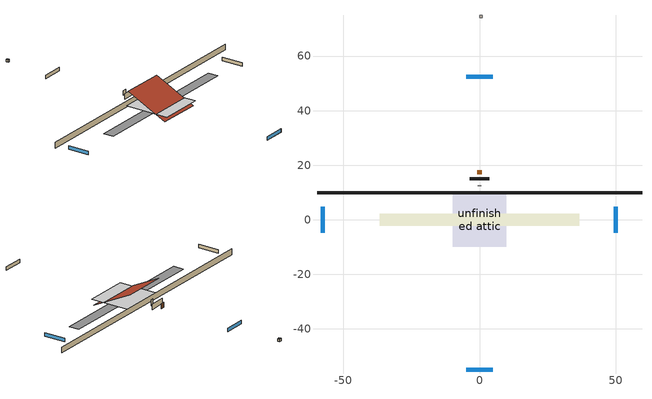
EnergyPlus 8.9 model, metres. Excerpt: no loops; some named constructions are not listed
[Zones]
living
 floor foundation (SlabConstruction): -36.58,-2.22 -36.58,2.22 36.58,2.22 36.58,-2.22 z0
 wall outside (WallConstruction): 59.55,10 -59.55,10 z0:2.44
 wall outside (RimJoistConstruction): 3.66,15 -3.66,15 z0:2.29
 wall outside (AdiabaticWallConstruction 1): 0.91,17.5 -0.91,17.5 z0:2.03
 wall outside (AdiabaticWallConstruction): 50,-4.8 50,4.8 / 4.8,52.5 -4.8,52.5 / -4.8,-55 4.8,-55 / -57.5,4.8 -57.5,-4.8 z0:1.53
 wall to unfinished attic (WallConstruction 1 Reversed): -0.61,12.5 0.61,12.5 z0:2.44
 window (WindowConstruction 2): 50,-4.8 50,4.8 z0:1.52
 window (WindowConstruction): 4.8,52.5 -4.8,52.5 z0:1.52
 window (WindowConstruction 1): -4.8,-55 4.8,-55 z0:1.52
 window (WindowConstruction 3): -57.5,4.8 -57.5,-4.8 z0:1.52
 door (Door): 0.91,17.5 -0.91,17.5 z0:2.03
res ds_1 ret air zone
 floor adiabatic (AdiabaticConst): 0,74 0,75 1,75 1,74 z0
 wall adiabatic (AdiabaticConst): 0,75 0,74 1,74 1,75 0,75 z0:1
 ceiling adiabatic (AdiabaticConst): 1,74 1,75 0,75 0,74 z1
unfinished attic
 floor to living (FloorConstruction): -9.88,-9.88 -9.88,9.88 9.88,9.88 9.88,-9.88 z0.5
 roof outside (RoofConstruction): 9.88,-8.83,-1.73 9.88,8.83,7.1 -9.88,8.83,7.1 -9.88,-8.83,-1.73
[Schedule:Day:Interval]
residential refrigerator allday10: No, 01:00, 0.679562, 02:00, 0.662573, 03:00, 0.645584, 04:00, 0.628595, 06:00, 0.611606, 07:00, 0.645584, 08:00, 0.679562, 10:00, 0.696551, 12:00, 0.679562, 15:00, 0.71354, 16:00, 0.696551, 17:00, 0.747518, 18:00, 0.815474, 19:00, 0.849453, 20:00, 0.815474, 21:00, 0.798485, 22:00, 0.781496, 23:00, 0.747518, 24:00, 0.696551
residential refrigerator allday11: No, 01:00, 0.675182, 02:00, 0.658303, 03:00, 0.641423, 04:00, 0.624544, 06:00, 0.607664, 07:00, 0.641423, 08:00, 0.675182, 10:00, 0.692062, 12:00, 0.675182, 15:00, 0.708942, 16:00, 0.692062, 17:00, 0.742701, 18:00, 0.810219, 19:00, 0.843978, 20:00, 0.810219, 21:00, 0.793339, 22:00, 0.77646, 23:00, 0.742701, 24:00, 0.692062
residential refrigerator allday12: No, 01:00, 0.610949, 02:00, 0.595675, 03:00, 0.580401, 04:00, 0.565128, 06:00, 0.549854, 07:00, 0.580401, 08:00, 0.610949, 10:00, 0.626223, 12:00, 0.610949, 15:00, 0.641496, 16:00, 0.626223, 17:00, 0.672044, 18:00, 0.733139, 19:00, 0.763686, 20:00, 0.733139, 21:00, 0.717865, 22:00, 0.702591, 23:00, 0.672044, 24:00, 0.626223
residential refrigerator allday9: No, 01:00, 0.8, 02:00, 0.78, 03:00, 0.76, 04:00, 0.74, 06:00, 0.72, 07:00, 0.76, 08:00, 0.8, 10:00, 0.82, 12:00, 0.8, 15:00, 0.84, 16:00, 0.82, 17:00, 0.88, 18:00, 0.96, 19:00, 1, 20:00, 0.96, 21:00, 0.94, 22:00, 0.92, 23:00, 0.88, 24:00, 0.82
Schedule Day 1; Schedule Day 2; Schedule Day 3; Schedule Day 4; Schedule Day 8; Window shading schedule allday1; Window shading schedule allday1 1; Window shading schedule allday1 2; Window shading schedule allday1 3; Window shading schedule allday11; Window shading schedule allday11 1; Window shading schedule allday11 2; Window shading schedule allday11 3; Window shading schedule allday12; Window shading schedule allday12 1; Window shading schedule allday12 2; Window shading schedule allday12 3; Window shading schedule allday2; Window shading schedule allday2 1; Window shading schedule allday2 2; Window shading schedule allday2 3; Window shading schedule allday3; Window shading schedule allday3 1; Window shading schedule allday3 2; Window shading schedule allday3 3; Window shading schedule allday4; Window shading schedule allday4 1; Window shading schedule allday4 2; Window shading schedule allday4 3: No, 24:00, 0
Window shading schedule allday10; Window shading schedule allday10 1; Window shading schedule allday10 2; Window shading schedule allday10 3; Window shading schedule allday5; Window shading schedule allday5 1; Window shading schedule allday5 2; Window shading schedule allday5 3; Window shading schedule allday6; Window shading schedule allday6 1; Window shading schedule allday6 2; Window shading schedule allday6 3; Window shading schedule allday7; Window shading schedule allday7 1; Window shading schedule allday7 2; Window shading schedule allday7 3; Window shading schedule allday8; Window shading schedule allday8 1; Window shading schedule allday8 2; Window shading schedule allday8 3; Window shading schedule allday9; Window shading schedule allday9 1; Window shading schedule allday9 2; Window shading schedule allday9 3: No, 24:00, 1
[Schedule:Week:Daily]
residential refrigerator Week Rule - Sep2-Sep29: residential refrigerator allday9, residential refrigerator allday9, residential refrigerator allday9, residential refrigerator allday9, residential refrigerator allday9, residential refrigerator allday9, residential refrigerator allday9, Schedule Day 8, Schedule Day 8, Schedule Day 8, Schedule Day 8, Schedule Day 8
residential refrigerator Week Rule - Sep30-Oct6: residential refrigerator allday9, residential refrigerator allday10, residential refrigerator allday10, residential refrigerator allday10, residential refrigerator allday10, residential refrigerator allday10, residential refrigerator allday10, Schedule Day 8, Schedule Day 8, Schedule Day 8, Schedule Day 8, Schedule Day 8
residential refrigerator Week Rule - Oct7-Oct27: residential refrigerator allday10, residential refrigerator allday10, residential refrigerator allday10, residential refrigerator allday10, residential refrigerator allday10, residential refrigerator allday10, residential refrigerator allday10, Schedule Day 8, Schedule Day 8, Schedule Day 8, Schedule Day 8, Schedule Day 8
residential refrigerator Week Rule - Oct28-Nov3: residential refrigerator allday10, residential refrigerator allday10, residential refrigerator allday10, residential refrigerator allday10, residential refrigerator allday11, residential refrigerator allday11, residential refrigerator allday11, Schedule Day 8, Schedule Day 8, Schedule Day 8, Schedule Day 8, Schedule Day 8
residential refrigerator Week Rule - Nov4-Nov24: residential refrigerator allday11, residential refrigerator allday11, residential refrigerator allday11, residential refrigerator allday11, residential refrigerator allday11, residential refrigerator allday11, residential refrigerator allday11, Schedule Day 8, Schedule Day 8, Schedule Day 8, Schedule Day 8, Schedule Day 8
residential refrigerator Week Rule - Nov25-Dec1: residential refrigerator allday11, residential refrigerator allday11, residential refrigerator allday11, residential refrigerator allday11, residential refrigerator allday11, residential refrigerator allday11, residential refrigerator allday12, Schedule Day 8, Schedule Day 8, Schedule Day 8, Schedule Day 8, Schedule Day 8
residential refrigerator Week Rule - Dec2-Dec31: residential refrigerator allday12, residential refrigerator allday12, residential refrigerator allday12, residential refrigerator allday12, residential refrigerator allday12, residential refrigerator allday12, residential refrigerator allday12, Schedule Day 8, Schedule Day 8, Schedule Day 8, Schedule Day 8, Schedule Day 8
Window shading schedule Week Rule - Jan1-Jan6: Schedule Day 1, Window shading schedule allday1, Window shading schedule allday1, Window shading schedule allday1, Window shading schedule allday1, Window shading schedule allday1, Window shading schedule allday1, Schedule Day 1, Schedule Day 1, Schedule Day 1, Schedule Day 1, Schedule Day 1
Window shading schedule Week Rule - Jan7-Jan27: Window shading schedule allday1, Window shading schedule allday1, Window shading schedule allday1, Window shading schedule allday1, Window shading schedule allday1, Window shading schedule allday1, Window shading schedule allday1, Schedule Day 1, Schedule Day 1, Schedule Day 1, Schedule Day 1, Schedule Day 1
Window shading schedule Week Rule - Jan28-Feb3: Window shading schedule allday1, Window shading schedule allday1, Window shading schedule allday1, Window shading schedule allday1, Window shading schedule allday2, Window shading schedule allday2, Window shading schedule allday2, Schedule Day 1, Schedule Day 1, Schedule Day 1, Schedule Day 1, Schedule Day 1
Window shading schedule Week Rule - Feb4-Feb24: Window shading schedule allday2, Window shading schedule allday2, Window shading schedule allday2, Window shading schedule allday2, Window shading schedule allday2, Window shading schedule allday2, Window shading schedule allday2, Schedule Day 1, Schedule Day 1, Schedule Day 1, Schedule Day 1, Schedule Day 1
Window shading schedule Week Rule - Feb25-Mar3: Window shading schedule allday2, Window shading schedule allday2, Window shading schedule allday2, Window shading schedule allday2, Window shading schedule allday3, Window shading schedule allday3, Window shading schedule allday3, Schedule Day 1, Schedule Day 1, Schedule Day 1, Schedule Day 1, Schedule Day 1
Window shading schedule Week Rule - Mar4-Mar31: Window shading schedule allday3, Window shading schedule allday3, Window shading schedule allday3, Window shading schedule allday3, Window shading schedule allday3, Window shading schedule allday3, Window shading schedule allday3, Schedule Day 1, Schedule Day 1, Schedule Day 1, Schedule Day 1, Schedule Day 1
Window shading schedule Week Rule - Apr1-Apr28: Window shading schedule allday4, Window shading schedule allday4, Window shading schedule allday4, Window shading schedule allday4, Window shading schedule allday4, Window shading schedule allday4, Window shading schedule allday4, Schedule Day 1, Schedule Day 1, Schedule Day 1, Schedule Day 1, Schedule Day 1
Window shading schedule Week Rule - Apr29-May5: Window shading schedule allday4, Window shading schedule allday4, Window shading schedule allday5, Window shading schedule allday5, Window shading schedule allday5, Window shading schedule allday5, Window shading schedule allday5, Schedule Day 1, Schedule Day 1, Schedule Day 1, Schedule Day 1, Schedule Day 1
Window shading schedule Week Rule - May6-May26: Window shading schedule allday5, Window shading schedule allday5, Window shading schedule allday5, Window shading schedule allday5, Window shading schedule allday5, Window shading schedule allday5, Window shading schedule allday5, Schedule Day 1, Schedule Day 1, Schedule Day 1, Schedule Day 1, Schedule Day 1
Window shading schedule Week Rule - May27-Jun2: Window shading schedule allday5, Window shading schedule allday5, Window shading schedule allday5, Window shading schedule allday5, Window shading schedule allday5, Window shading schedule allday6, Window shading schedule allday6, Schedule Day 1, Schedule Day 1, Schedule Day 1, Schedule Day 1, Schedule Day 1
Window shading schedule Week Rule - Jun3-Jun30: Window shading schedule allday6, Window shading schedule allday6, Window shading schedule allday6, Window shading schedule allday6, Window shading schedule allday6, Window shading schedule allday6, Window shading schedule allday6, Schedule Day 1, Schedule Day 1, Schedule Day 1, Schedule Day 1, Schedule Day 1
Window shading schedule Week Rule - Jul1-Jul28: Window shading schedule allday7, Window shading schedule allday7, Window shading schedule allday7, Window shading schedule allday7, Window shading schedule allday7, Window shading schedule allday7, Window shading schedule allday7, Schedule Day 1, Schedule Day 1, Schedule Day 1, Schedule Day 1, Schedule Day 1
Window shading schedule Week Rule - Jul29-Aug4: Window shading schedule allday7, Window shading schedule allday7, Window shading schedule allday7, Window shading schedule allday8, Window shading schedule allday8, Window shading schedule allday8, Window shading schedule allday8, Schedule Day 1, Schedule Day 1, Schedule Day 1, Schedule Day 1, Schedule Day 1
Window shading schedule Week Rule - Aug5-Aug25: Window shading schedule allday8, Window shading schedule allday8, Window shading schedule allday8, Window shading schedule allday8, Window shading schedule allday8, Window shading schedule allday8, Window shading schedule allday8, Schedule Day 1, Schedule Day 1, Schedule Day 1, Schedule Day 1, Schedule Day 1
Window shading schedule Week Rule - Aug26-Sep1: Window shading schedule allday8, Window shading schedule allday8, Window shading schedule allday8, Window shading schedule allday8, Window shading schedule allday8, Window shading schedule allday8, Window shading schedule allday9, Schedule Day 1, Schedule Day 1, Schedule Day 1, Schedule Day 1, Schedule Day 1
Window shading schedule Week Rule - Sep2-Sep29: Window shading schedule allday9, Window shading schedule allday9, Window shading schedule allday9, Window shading schedule allday9, Window shading schedule allday9, Window shading schedule allday9, Window shading schedule allday9, Schedule Day 1, Schedule Day 1, Schedule Day 1, Schedule Day 1, Schedule Day 1
Window shading schedule Week Rule - Sep30-Oct6: Window shading schedule allday9, Window shading schedule allday10, Window shading schedule allday10, Window shading schedule allday10, Window shading schedule allday10, Window shading schedule allday10, Window shading schedule allday10, Schedule Day 1, Schedule Day 1, Schedule Day 1, Schedule Day 1, Schedule Day 1
Window shading schedule Week Rule - Oct7-Oct27: Window shading schedule allday10, Window shading schedule allday10, Window shading schedule allday10, Window shading schedule allday10, Window shading schedule allday10, Window shading schedule allday10, Window shading schedule allday10, Schedule Day 1, Schedule Day 1, Schedule Day 1, Schedule Day 1, Schedule Day 1
Window shading schedule Week Rule - Oct28-Nov3: Window shading schedule allday10, Window shading schedule allday10, Window shading schedule allday10, Window shading schedule allday10, Window shading schedule allday11, Window shading schedule allday11, Window shading schedule allday11, Schedule Day 1, Schedule Day 1, Schedule Day 1, Schedule Day 1, Schedule Day 1
Window shading schedule Week Rule - Nov4-Nov24: Window shading schedule allday11, Window shading schedule allday11, Window shading schedule allday11, Window shading schedule allday11, Window shading schedule allday11, Window shading schedule allday11, Window shading schedule allday11, Schedule Day 1, Schedule Day 1, Schedule Day 1, Schedule Day 1, Schedule Day 1
Window shading schedule Week Rule - Nov25-Dec1: Window shading schedule allday11, Window shading schedule allday11, Window shading schedule allday11, Window shading schedule allday11, Window shading schedule allday11, Window shading schedule allday11, Window shading schedule allday12, Schedule Day 1, Schedule Day 1, Schedule Day 1, Schedule Day 1, Schedule Day 1
Window shading schedule Week Rule - Dec2-Dec31: Window shading schedule allday12, Window shading schedule allday12, Window shading schedule allday12, Window shading schedule allday12, Window shading schedule allday12, Window shading schedule allday12, Window shading schedule allday12, Schedule Day 1, Schedule Day 1, Schedule Day 1, Schedule Day 1, Schedule Day 1
Window shading schedule 1 Week Rule - Jan1-Jan6: Schedule Day 2, Window shading schedule allday1 1, Window shading schedule allday1 1, Window shading schedule allday1 1, Window shading schedule allday1 1, Window shading schedule allday1 1, Window shading schedule allday1 1, Schedule Day 2, Schedule Day 2, Schedule Day 2, Schedule Day 2, Schedule Day 2
Window shading schedule 1 Week Rule - Jan7-Jan27: Window shading schedule allday1 1, Window shading schedule allday1 1, Window shading schedule allday1 1, Window shading schedule allday1 1, Window shading schedule allday1 1, Window shading schedule allday1 1, Window shading schedule allday1 1, Schedule Day 2, Schedule Day 2, Schedule Day 2, Schedule Day 2, Schedule Day 2
Window shading schedule 1 Week Rule - Jan28-Feb3: Window shading schedule allday1 1, Window shading schedule allday1 1, Window shading schedule allday1 1, Window shading schedule allday1 1, Window shading schedule allday2 1, Window shading schedule allday2 1, Window shading schedule allday2 1, Schedule Day 2, Schedule Day 2, Schedule Day 2, Schedule Day 2, Schedule Day 2
Window shading schedule 1 Week Rule - Feb4-Feb24: Window shading schedule allday2 1, Window shading schedule allday2 1, Window shading schedule allday2 1, Window shading schedule allday2 1, Window shading schedule allday2 1, Window shading schedule allday2 1, Window shading schedule allday2 1, Schedule Day 2, Schedule Day 2, Schedule Day 2, Schedule Day 2, Schedule Day 2
Window shading schedule 1 Week Rule - Feb25-Mar3: Window shading schedule allday2 1, Window shading schedule allday2 1, Window shading schedule allday2 1, Window shading schedule allday2 1, Window shading schedule allday3 1, Window shading schedule allday3 1, Window shading schedule allday3 1, Schedule Day 2, Schedule Day 2, Schedule Day 2, Schedule Day 2, Schedule Day 2
Window shading schedule 1 Week Rule - Mar4-Mar31: Window shading schedule allday3 1, Window shading schedule allday3 1, Window shading schedule allday3 1, Window shading schedule allday3 1, Window shading schedule allday3 1, Window shading schedule allday3 1, Window shading schedule allday3 1, Schedule Day 2, Schedule Day 2, Schedule Day 2, Schedule Day 2, Schedule Day 2
Window shading schedule 1 Week Rule - Apr1-Apr28: Window shading schedule allday4 1, Window shading schedule allday4 1, Window shading schedule allday4 1, Window shading schedule allday4 1, Window shading schedule allday4 1, Window shading schedule allday4 1, Window shading schedule allday4 1, Schedule Day 2, Schedule Day 2, Schedule Day 2, Schedule Day 2, Schedule Day 2
Window shading schedule 1 Week Rule - Apr29-May5: Window shading schedule allday4 1, Window shading schedule allday4 1, Window shading schedule allday5 1, Window shading schedule allday5 1, Window shading schedule allday5 1, Window shading schedule allday5 1, Window shading schedule allday5 1, Schedule Day 2, Schedule Day 2, Schedule Day 2, Schedule Day 2, Schedule Day 2
Window shading schedule 1 Week Rule - May6-May26: Window shading schedule allday5 1, Window shading schedule allday5 1, Window shading schedule allday5 1, Window shading schedule allday5 1, Window shading schedule allday5 1, Window shading schedule allday5 1, Window shading schedule allday5 1, Schedule Day 2, Schedule Day 2, Schedule Day 2, Schedule Day 2, Schedule Day 2
Window shading schedule 1 Week Rule - May27-Jun2: Window shading schedule allday5 1, Window shading schedule allday5 1, Window shading schedule allday5 1, Window shading schedule allday5 1, Window shading schedule allday5 1, Window shading schedule allday6 1, Window shading schedule allday6 1, Schedule Day 2, Schedule Day 2, Schedule Day 2, Schedule Day 2, Schedule Day 2
Window shading schedule 1 Week Rule - Jun3-Jun30: Window shading schedule allday6 1, Window shading schedule allday6 1, Window shading schedule allday6 1, Window shading schedule allday6 1, Window shading schedule allday6 1, Window shading schedule allday6 1, Window shading schedule allday6 1, Schedule Day 2, Schedule Day 2, Schedule Day 2, Schedule Day 2, Schedule Day 2
Window shading schedule 1 Week Rule - Jul1-Jul28: Window shading schedule allday7 1, Window shading schedule allday7 1, Window shading schedule allday7 1, Window shading schedule allday7 1, Window shading schedule allday7 1, Window shading schedule allday7 1, Window shading schedule allday7 1, Schedule Day 2, Schedule Day 2, Schedule Day 2, Schedule Day 2, Schedule Day 2
Window shading schedule 1 Week Rule - Jul29-Aug4: Window shading schedule allday7 1, Window shading schedule allday7 1, Window shading schedule allday7 1, Window shading schedule allday8 1, Window shading schedule allday8 1, Window shading schedule allday8 1, Window shading schedule allday8 1, Schedule Day 2, Schedule Day 2, Schedule Day 2, Schedule Day 2, Schedule Day 2
Window shading schedule 1 Week Rule - Aug5-Aug25: Window shading schedule allday8 1, Window shading schedule allday8 1, Window shading schedule allday8 1, Window shading schedule allday8 1, Window shading schedule allday8 1, Window shading schedule allday8 1, Window shading schedule allday8 1, Schedule Day 2, Schedule Day 2, Schedule Day 2, Schedule Day 2, Schedule Day 2
Window shading schedule 1 Week Rule - Aug26-Sep1: Window shading schedule allday8 1, Window shading schedule allday8 1, Window shading schedule allday8 1, Window shading schedule allday8 1, Window shading schedule allday8 1, Window shading schedule allday8 1, Window shading schedule allday9 1, Schedule Day 2, Schedule Day 2, Schedule Day 2, Schedule Day 2, Schedule Day 2
Window shading schedule 1 Week Rule - Sep2-Sep29: Window shading schedule allday9 1, Window shading schedule allday9 1, Window shading schedule allday9 1, Window shading schedule allday9 1, Window shading schedule allday9 1, Window shading schedule allday9 1, Window shading schedule allday9 1, Schedule Day 2, Schedule Day 2, Schedule Day 2, Schedule Day 2, Schedule Day 2
Window shading schedule 1 Week Rule - Sep30-Oct6: Window shading schedule allday9 1, Window shading schedule allday10 1, Window shading schedule allday10 1, Window shading schedule allday10 1, Window shading schedule allday10 1, Window shading schedule allday10 1, Window shading schedule allday10 1, Schedule Day 2, Schedule Day 2, Schedule Day 2, Schedule Day 2, Schedule Day 2
Window shading schedule 1 Week Rule - Oct7-Oct27: Window shading schedule allday10 1, Window shading schedule allday10 1, Window shading schedule allday10 1, Window shading schedule allday10 1, Window shading schedule allday10 1, Window shading schedule allday10 1, Window shading schedule allday10 1, Schedule Day 2, Schedule Day 2, Schedule Day 2, Schedule Day 2, Schedule Day 2
Window shading schedule 1 Week Rule - Oct28-Nov3: Window shading schedule allday10 1, Window shading schedule allday10 1, Window shading schedule allday10 1, Window shading schedule allday10 1, Window shading schedule allday11 1, Window shading schedule allday11 1, Window shading schedule allday11 1, Schedule Day 2, Schedule Day 2, Schedule Day 2, Schedule Day 2, Schedule Day 2
Window shading schedule 1 Week Rule - Nov4-Nov24: Window shading schedule allday11 1, Window shading schedule allday11 1, Window shading schedule allday11 1, Window shading schedule allday11 1, Window shading schedule allday11 1, Window shading schedule allday11 1, Window shading schedule allday11 1, Schedule Day 2, Schedule Day 2, Schedule Day 2, Schedule Day 2, Schedule Day 2
Window shading schedule 1 Week Rule - Nov25-Dec1: Window shading schedule allday11 1, Window shading schedule allday11 1, Window shading schedule allday11 1, Window shading schedule allday11 1, Window shading schedule allday11 1, Window shading schedule allday11 1, Window shading schedule allday12 1, Schedule Day 2, Schedule Day 2, Schedule Day 2, Schedule Day 2, Schedule Day 2
Window shading schedule 1 Week Rule - Dec2-Dec31: Window shading schedule allday12 1, Window shading schedule allday12 1, Window shading schedule allday12 1, Window shading schedule allday12 1, Window shading schedule allday12 1, Window shading schedule allday12 1, Window shading schedule allday12 1, Schedule Day 2, Schedule Day 2, Schedule Day 2, Schedule Day 2, Schedule Day 2
Window shading schedule 2 Week Rule - Jan1-Jan6: Schedule Day 3, Window shading schedule allday1 2, Window shading schedule allday1 2, Window shading schedule allday1 2, Window shading schedule allday1 2, Window shading schedule allday1 2, Window shading schedule allday1 2, Schedule Day 3, Schedule Day 3, Schedule Day 3, Schedule Day 3, Schedule Day 3
Window shading schedule 2 Week Rule - Jan7-Jan27: Window shading schedule allday1 2, Window shading schedule allday1 2, Window shading schedule allday1 2, Window shading schedule allday1 2, Window shading schedule allday1 2, Window shading schedule allday1 2, Window shading schedule allday1 2, Schedule Day 3, Schedule Day 3, Schedule Day 3, Schedule Day 3, Schedule Day 3
Window shading schedule 2 Week Rule - Jan28-Feb3: Window shading schedule allday1 2, Window shading schedule allday1 2, Window shading schedule allday1 2, Window shading schedule allday1 2, Window shading schedule allday2 2, Window shading schedule allday2 2, Window shading schedule allday2 2, Schedule Day 3, Schedule Day 3, Schedule Day 3, Schedule Day 3, Schedule Day 3
Window shading schedule 2 Week Rule - Feb4-Feb24: Window shading schedule allday2 2, Window shading schedule allday2 2, Window shading schedule allday2 2, Window shading schedule allday2 2, Window shading schedule allday2 2, Window shading schedule allday2 2, Window shading schedule allday2 2, Schedule Day 3, Schedule Day 3, Schedule Day 3, Schedule Day 3, Schedule Day 3
Window shading schedule 2 Week Rule - Feb25-Mar3: Window shading schedule allday2 2, Window shading schedule allday2 2, Window shading schedule allday2 2, Window shading schedule allday2 2, Window shading schedule allday3 2, Window shading schedule allday3 2, Window shading schedule allday3 2, Schedule Day 3, Schedule Day 3, Schedule Day 3, Schedule Day 3, Schedule Day 3
Window shading schedule 2 Week Rule - Mar4-Mar31: Window shading schedule allday3 2, Window shading schedule allday3 2, Window shading schedule allday3 2, Window shading schedule allday3 2, Window shading schedule allday3 2, Window shading schedule allday3 2, Window shading schedule allday3 2, Schedule Day 3, Schedule Day 3, Schedule Day 3, Schedule Day 3, Schedule Day 3
Window shading schedule 2 Week Rule - Apr1-Apr28: Window shading schedule allday4 2, Window shading schedule allday4 2, Window shading schedule allday4 2, Window shading schedule allday4 2, Window shading schedule allday4 2, Window shading schedule allday4 2, Window shading schedule allday4 2, Schedule Day 3, Schedule Day 3, Schedule Day 3, Schedule Day 3, Schedule Day 3
Window shading schedule 2 Week Rule - Apr29-May5: Window shading schedule allday4 2, Window shading schedule allday4 2, Window shading schedule allday5 2, Window shading schedule allday5 2, Window shading schedule allday5 2, Window shading schedule allday5 2, Window shading schedule allday5 2, Schedule Day 3, Schedule Day 3, Schedule Day 3, Schedule Day 3, Schedule Day 3
Window shading schedule 2 Week Rule - May6-May26: Window shading schedule allday5 2, Window shading schedule allday5 2, Window shading schedule allday5 2, Window shading schedule allday5 2, Window shading schedule allday5 2, Window shading schedule allday5 2, Window shading schedule allday5 2, Schedule Day 3, Schedule Day 3, Schedule Day 3, Schedule Day 3, Schedule Day 3
Window shading schedule 2 Week Rule - May27-Jun2: Window shading schedule allday5 2, Window shading schedule allday5 2, Window shading schedule allday5 2, Window shading schedule allday5 2, Window shading schedule allday5 2, Window shading schedule allday6 2, Window shading schedule allday6 2, Schedule Day 3, Schedule Day 3, Schedule Day 3, Schedule Day 3, Schedule Day 3
Window shading schedule 2 Week Rule - Jun3-Jun30: Window shading schedule allday6 2, Window shading schedule allday6 2, Window shading schedule allday6 2, Window shading schedule allday6 2, Window shading schedule allday6 2, Window shading schedule allday6 2, Window shading schedule allday6 2, Schedule Day 3, Schedule Day 3, Schedule Day 3, Schedule Day 3, Schedule Day 3
Window shading schedule 2 Week Rule - Jul1-Jul28: Window shading schedule allday7 2, Window shading schedule allday7 2, Window shading schedule allday7 2, Window shading schedule allday7 2, Window shading schedule allday7 2, Window shading schedule allday7 2, Window shading schedule allday7 2, Schedule Day 3, Schedule Day 3, Schedule Day 3, Schedule Day 3, Schedule Day 3
Window shading schedule 2 Week Rule - Jul29-Aug4: Window shading schedule allday7 2, Window shading schedule allday7 2, Window shading schedule allday7 2, Window shading schedule allday8 2, Window shading schedule allday8 2, Window shading schedule allday8 2, Window shading schedule allday8 2, Schedule Day 3, Schedule Day 3, Schedule Day 3, Schedule Day 3, Schedule Day 3
Window shading schedule 2 Week Rule - Aug5-Aug25: Window shading schedule allday8 2, Window shading schedule allday8 2, Window shading schedule allday8 2, Window shading schedule allday8 2, Window shading schedule allday8 2, Window shading schedule allday8 2, Window shading schedule allday8 2, Schedule Day 3, Schedule Day 3, Schedule Day 3, Schedule Day 3, Schedule Day 3
Window shading schedule 2 Week Rule - Aug26-Sep1: Window shading schedule allday8 2, Window shading schedule allday8 2, Window shading schedule allday8 2, Window shading schedule allday8 2, Window shading schedule allday8 2, Window shading schedule allday8 2, Window shading schedule allday9 2, Schedule Day 3, Schedule Day 3, Schedule Day 3, Schedule Day 3, Schedule Day 3
Window shading schedule 2 Week Rule - Sep2-Sep29: Window shading schedule allday9 2, Window shading schedule allday9 2, Window shading schedule allday9 2, Window shading schedule allday9 2, Window shading schedule allday9 2, Window shading schedule allday9 2, Window shading schedule allday9 2, Schedule Day 3, Schedule Day 3, Schedule Day 3, Schedule Day 3, Schedule Day 3
Window shading schedule 2 Week Rule - Sep30-Oct6: Window shading schedule allday9 2, Window shading schedule allday10 2, Window shading schedule allday10 2, Window shading schedule allday10 2, Window shading schedule allday10 2, Window shading schedule allday10 2, Window shading schedule allday10 2, Schedule Day 3, Schedule Day 3, Schedule Day 3, Schedule Day 3, Schedule Day 3
Window shading schedule 2 Week Rule - Oct7-Oct27: Window shading schedule allday10 2, Window shading schedule allday10 2, Window shading schedule allday10 2, Window shading schedule allday10 2, Window shading schedule allday10 2, Window shading schedule allday10 2, Window shading schedule allday10 2, Schedule Day 3, Schedule Day 3, Schedule Day 3, Schedule Day 3, Schedule Day 3
Window shading schedule 2 Week Rule - Oct28-Nov3: Window shading schedule allday10 2, Window shading schedule allday10 2, Window shading schedule allday10 2, Window shading schedule allday10 2, Window shading schedule allday11 2, Window shading schedule allday11 2, Window shading schedule allday11 2, Schedule Day 3, Schedule Day 3, Schedule Day 3, Schedule Day 3, Schedule Day 3
Window shading schedule 2 Week Rule - Nov4-Nov24: Window shading schedule allday11 2, Window shading schedule allday11 2, Window shading schedule allday11 2, Window shading schedule allday11 2, Window shading schedule allday11 2, Window shading schedule allday11 2, Window shading schedule allday11 2, Schedule Day 3, Schedule Day 3, Schedule Day 3, Schedule Day 3, Schedule Day 3
Window shading schedule 2 Week Rule - Nov25-Dec1: Window shading schedule allday11 2, Window shading schedule allday11 2, Window shading schedule allday11 2, Window shading schedule allday11 2, Window shading schedule allday11 2, Window shading schedule allday11 2, Window shading schedule allday12 2, Schedule Day 3, Schedule Day 3, Schedule Day 3, Schedule Day 3, Schedule Day 3
Window shading schedule 2 Week Rule - Dec2-Dec31: Window shading schedule allday12 2, Window shading schedule allday12 2, Window shading schedule allday12 2, Window shading schedule allday12 2, Window shading schedule allday12 2, Window shading schedule allday12 2, Window shading schedule allday12 2, Schedule Day 3, Schedule Day 3, Schedule Day 3, Schedule Day 3, Schedule Day 3
Window shading schedule 3 Week Rule - Jan1-Jan6: Schedule Day 4, Window shading schedule allday1 3, Window shading schedule allday1 3, Window shading schedule allday1 3, Window shading schedule allday1 3, Window shading schedule allday1 3, Window shading schedule allday1 3, Schedule Day 4, Schedule Day 4, Schedule Day 4, Schedule Day 4, Schedule Day 4
Window shading schedule 3 Week Rule - Jan7-Jan27: Window shading schedule allday1 3, Window shading schedule allday1 3, Window shading schedule allday1 3, Window shading schedule allday1 3, Window shading schedule allday1 3, Window shading schedule allday1 3, Window shading schedule allday1 3, Schedule Day 4, Schedule Day 4, Schedule Day 4, Schedule Day 4, Schedule Day 4
Window shading schedule 3 Week Rule - Jan28-Feb3: Window shading schedule allday1 3, Window shading schedule allday1 3, Window shading schedule allday1 3, Window shading schedule allday1 3, Window shading schedule allday2 3, Window shading schedule allday2 3, Window shading schedule allday2 3, Schedule Day 4, Schedule Day 4, Schedule Day 4, Schedule Day 4, Schedule Day 4
Window shading schedule 3 Week Rule - Feb4-Feb24: Window shading schedule allday2 3, Window shading schedule allday2 3, Window shading schedule allday2 3, Window shading schedule allday2 3, Window shading schedule allday2 3, Window shading schedule allday2 3, Window shading schedule allday2 3, Schedule Day 4, Schedule Day 4, Schedule Day 4, Schedule Day 4, Schedule Day 4
Window shading schedule 3 Week Rule - Feb25-Mar3: Window shading schedule allday2 3, Window shading schedule allday2 3, Window shading schedule allday2 3, Window shading schedule allday2 3, Window shading schedule allday3 3, Window shading schedule allday3 3, Window shading schedule allday3 3, Schedule Day 4, Schedule Day 4, Schedule Day 4, Schedule Day 4, Schedule Day 4
Window shading schedule 3 Week Rule - Mar4-Mar31: Window shading schedule allday3 3, Window shading schedule allday3 3, Window shading schedule allday3 3, Window shading schedule allday3 3, Window shading schedule allday3 3, Window shading schedule allday3 3, Window shading schedule allday3 3, Schedule Day 4, Schedule Day 4, Schedule Day 4, Schedule Day 4, Schedule Day 4
Window shading schedule 3 Week Rule - Apr1-Apr28: Window shading schedule allday4 3, Window shading schedule allday4 3, Window shading schedule allday4 3, Window shading schedule allday4 3, Window shading schedule allday4 3, Window shading schedule allday4 3, Window shading schedule allday4 3, Schedule Day 4, Schedule Day 4, Schedule Day 4, Schedule Day 4, Schedule Day 4
Window shading schedule 3 Week Rule - Apr29-May5: Window shading schedule allday4 3, Window shading schedule allday4 3, Window shading schedule allday5 3, Window shading schedule allday5 3, Window shading schedule allday5 3, Window shading schedule allday5 3, Window shading schedule allday5 3, Schedule Day 4, Schedule Day 4, Schedule Day 4, Schedule Day 4, Schedule Day 4
Window shading schedule 3 Week Rule - May6-May26: Window shading schedule allday5 3, Window shading schedule allday5 3, Window shading schedule allday5 3, Window shading schedule allday5 3, Window shading schedule allday5 3, Window shading schedule allday5 3, Window shading schedule allday5 3, Schedule Day 4, Schedule Day 4, Schedule Day 4, Schedule Day 4, Schedule Day 4
Window shading schedule 3 Week Rule - May27-Jun2: Window shading schedule allday5 3, Window shading schedule allday5 3, Window shading schedule allday5 3, Window shading schedule allday5 3, Window shading schedule allday5 3, Window shading schedule allday6 3, Window shading schedule allday6 3, Schedule Day 4, Schedule Day 4, Schedule Day 4, Schedule Day 4, Schedule Day 4
Window shading schedule 3 Week Rule - Jun3-Jun30: Window shading schedule allday6 3, Window shading schedule allday6 3, Window shading schedule allday6 3, Window shading schedule allday6 3, Window shading schedule allday6 3, Window shading schedule allday6 3, Window shading schedule allday6 3, Schedule Day 4, Schedule Day 4, Schedule Day 4, Schedule Day 4, Schedule Day 4
Window shading schedule 3 Week Rule - Jul1-Jul28: Window shading schedule allday7 3, Window shading schedule allday7 3, Window shading schedule allday7 3, Window shading schedule allday7 3, Window shading schedule allday7 3, Window shading schedule allday7 3, Window shading schedule allday7 3, Schedule Day 4, Schedule Day 4, Schedule Day 4, Schedule Day 4, Schedule Day 4
Window shading schedule 3 Week Rule - Jul29-Aug4: Window shading schedule allday7 3, Window shading schedule allday7 3, Window shading schedule allday7 3, Window shading schedule allday8 3, Window shading schedule allday8 3, Window shading schedule allday8 3, Window shading schedule allday8 3, Schedule Day 4, Schedule Day 4, Schedule Day 4, Schedule Day 4, Schedule Day 4
Window shading schedule 3 Week Rule - Aug5-Aug25: Window shading schedule allday8 3, Window shading schedule allday8 3, Window shading schedule allday8 3, Window shading schedule allday8 3, Window shading schedule allday8 3, Window shading schedule allday8 3, Window shading schedule allday8 3, Schedule Day 4, Schedule Day 4, Schedule Day 4, Schedule Day 4, Schedule Day 4
Window shading schedule 3 Week Rule - Aug26-Sep1: Window shading schedule allday8 3, Window shading schedule allday8 3, Window shading schedule allday8 3, Window shading schedule allday8 3, Window shading schedule allday8 3, Window shading schedule allday8 3, Window shading schedule allday9 3, Schedule Day 4, Schedule Day 4, Schedule Day 4, Schedule Day 4, Schedule Day 4
Window shading schedule 3 Week Rule - Sep2-Sep29: Window shading schedule allday9 3, Window shading schedule allday9 3, Window shading schedule allday9 3, Window shading schedule allday9 3, Window shading schedule allday9 3, Window shading schedule allday9 3, Window shading schedule allday9 3, Schedule Day 4, Schedule Day 4, Schedule Day 4, Schedule Day 4, Schedule Day 4
Window shading schedule 3 Week Rule - Sep30-Oct6: Window shading schedule allday9 3, Window shading schedule allday10 3, Window shading schedule allday10 3, Window shading schedule allday10 3, Window shading schedule allday10 3, Window shading schedule allday10 3, Window shading schedule allday10 3, Schedule Day 4, Schedule Day 4, Schedule Day 4, Schedule Day 4, Schedule Day 4
Window shading schedule 3 Week Rule - Oct7-Oct27: Window shading schedule allday10 3, Window shading schedule allday10 3, Window shading schedule allday10 3, Window shading schedule allday10 3, Window shading schedule allday10 3, Window shading schedule allday10 3, Window shading schedule allday10 3, Schedule Day 4, Schedule Day 4, Schedule Day 4, Schedule Day 4, Schedule Day 4
Window shading schedule 3 Week Rule - Oct28-Nov3: Window shading schedule allday10 3, Window shading schedule allday10 3, Window shading schedule allday10 3, Window shading schedule allday10 3, Window shading schedule allday11 3, Window shading schedule allday11 3, Window shading schedule allday11 3, Schedule Day 4, Schedule Day 4, Schedule Day 4, Schedule Day 4, Schedule Day 4
Window shading schedule 3 Week Rule - Nov4-Nov24: Window shading schedule allday11 3, Window shading schedule allday11 3, Window shading schedule allday11 3, Window shading schedule allday11 3, Window shading schedule allday11 3, Window shading schedule allday11 3, Window shading schedule allday11 3, Schedule Day 4, Schedule Day 4, Schedule Day 4, Schedule Day 4, Schedule Day 4
Window shading schedule 3 Week Rule - Nov25-Dec1: Window shading schedule allday11 3, Window shading schedule allday11 3, Window shading schedule allday11 3, Window shading schedule allday11 3, Window shading schedule allday11 3, Window shading schedule allday11 3, Window shading schedule allday12 3, Schedule Day 4, Schedule Day 4, Schedule Day 4, Schedule Day 4, Schedule Day 4
Window shading schedule 3 Week Rule - Dec2-Dec31: Window shading schedule allday12 3, Window shading schedule allday12 3, Window shading schedule allday12 3, Window shading schedule allday12 3, Window shading schedule allday12 3, Window shading schedule allday12 3, Window shading schedule allday12 3, Schedule Day 4, Schedule Day 4, Schedule Day 4, Schedule Day 4, Schedule Day 4
